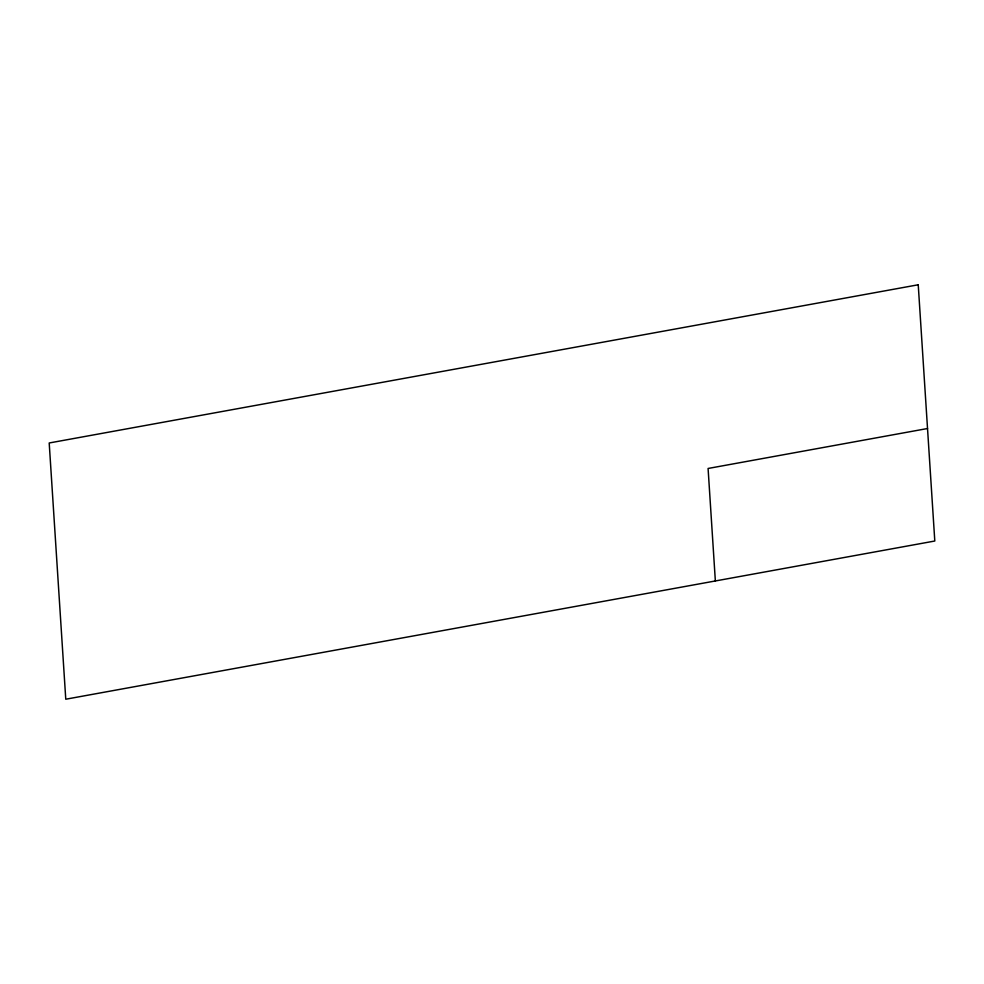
<?xml version="1.0" encoding="UTF-8"?>
<svg xmlns="http://www.w3.org/2000/svg" width="984" height="984" viewBox="0 0 984 984"><rect width="100%" height="100%" fill="white"/><g stroke="black" fill="none" stroke-linecap="round" stroke-linejoin="round"><path stroke-width="1.48" d="M927.531 428.52L708.086 468.47L715.356 580.966M918.232 284.782L49.2 442.984L65.768 699.218L934.8 541.015L918.232 284.782"/></g></svg>
